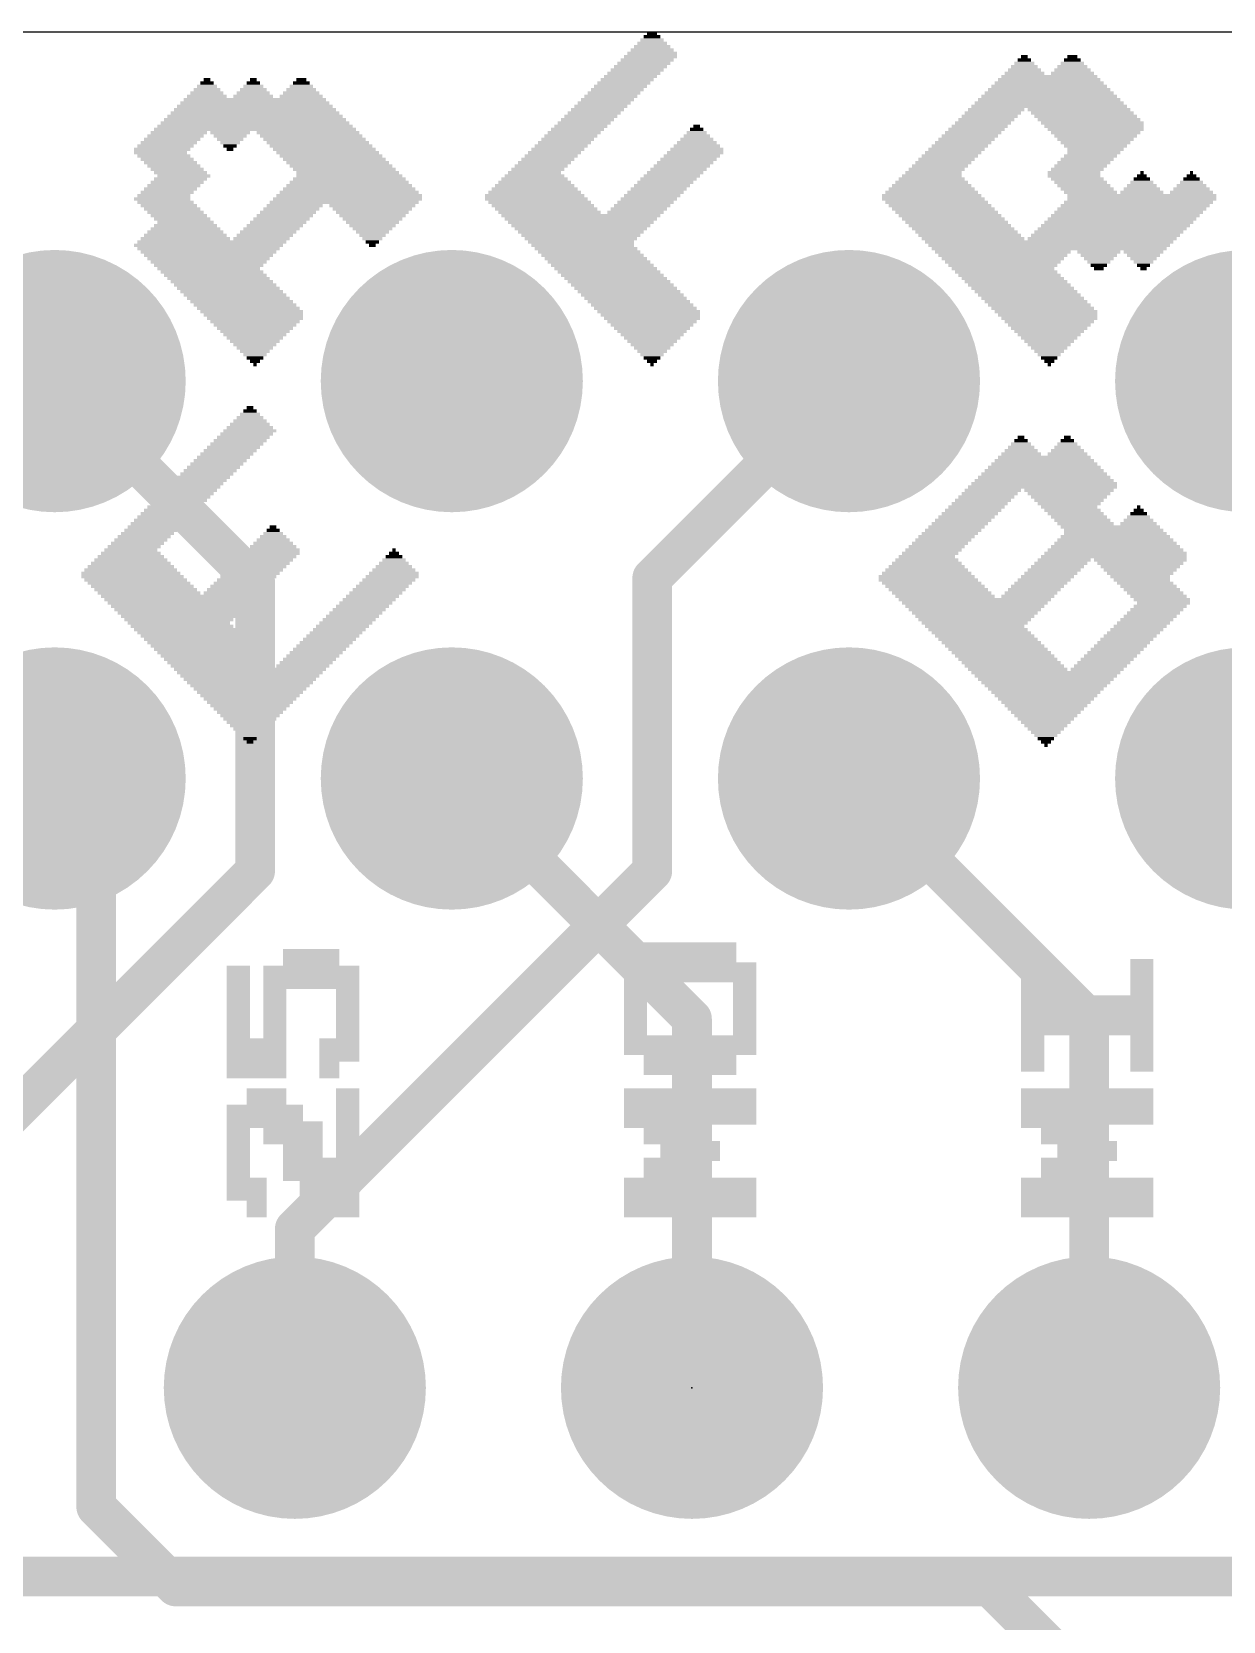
# Model space of a CAD drawing. Extents: x -8 to 72.9, y -20.5 to 38.
# Drawn here: x 28.54 to 36.16, y 19.84 to 30 of the extents above; entities that cross this region are included whole.
import ezdxf

# ---------------------------------------------------------------- set-up
doc = ezdxf.new("R2010")
doc.units = 0
for name, color, linetype in [('1', 12, 'CONTINUOUS'), ('16', 132, 'CONTINUOUS'), ('17', 110, 'CONTINUOUS'), ('20', 4, 'CONTINUOUS'), ('203', 40, 'CONTINUOUS'), ('23', 53, 'CONTINUOUS')]:
    doc.layers.add(name, color=color, linetype=linetype)

# ---------------------------------------------------------------- blocks, each defined once
blk = doc.blocks.new('ROUNDP')
at = {"const_width": 0.5}
blk.add_lwpolyline([(0, -0.25, 1), (0, 0.25, 1), (0, -0.25)], format="xyb", dxfattribs=at)
blk = doc.blocks.new('RECT')
blk.add_solid([(-0.5, -0.5), (0.5, -0.5), (-0.5, 0.5), (0.5, 0.5)])

msp = doc.modelspace()

# ---------------------------------------------------------------- linework, layer by layer
at = {"layer": '1', "const_width": 0.254}
for points in [[(28.69, 27.77), (29.972, 26.488)], [(27.504, 26.416), (28.69, 25.23)], [(29.972, 26.488), (29.972, 24.638)], [(31.23, 25.23), (32.766, 23.694)], [(33.77, 25.23), (35.306, 23.694)], [(29.972, 24.638), (27.686, 22.352)], [(32.766, 23.694), (32.766, 21.336)], [(35.306, 23.694), (35.306, 21.336)], [(46.3703, 20.1295), (17.9705, 20.1295)]]:
    msp.add_lwpolyline(points, dxfattribs=at)
at = {"layer": '1', "const_width": 0.127}
for points in [[(28.7349, 27.8149, 1), (28.6451, 27.7251)], [(30.0355, 26.488, 1), (29.9085, 26.488)], [(29.9271, 26.4431, 1), (30.0169, 26.5329)], [(28.6451, 25.1851, 1), (28.7349, 25.2749)], [(31.2749, 25.2749, 1), (31.1851, 25.1851)], [(33.8149, 25.2749, 1), (33.7251, 25.1851)], [(29.9085, 24.638, 1), (30.0355, 24.638)], [(30.0169, 24.5931, 1), (29.9271, 24.6829)], [(32.8295, 23.694, 1), (32.7025, 23.694)], [(32.7211, 23.6491, 1), (32.8109, 23.7389)], [(35.3695, 23.694, 1), (35.2425, 23.694)], [(35.2611, 23.6491, 1), (35.3509, 23.7389)], [(32.7025, 21.336, 1), (32.8295, 21.336)], [(35.2425, 21.336, 1), (35.3695, 21.336)]]:
    msp.add_lwpolyline(points, format="xyb", dxfattribs=at)
at = {"layer": '16', "const_width": 0.254}
for points in [[(33.77, 27.77), (32.512, 26.512)], [(32.512, 26.512), (32.512, 24.638)], [(28.956, 24.964), (28.69, 25.23)], [(28.956, 20.574), (28.956, 24.964)], [(32.512, 24.638), (30.226, 22.352)], [(30.226, 22.352), (30.226, 21.336)], [(29.464, 20.066), (28.956, 20.574)], [(34.671, 20.066), (29.464, 20.066)], [(36.83, 17.907), (34.671, 20.066)]]:
    msp.add_lwpolyline(points, dxfattribs=at)
at = {"layer": '16', "const_width": 0.127}
for points in [[(33.8149, 27.7251, 1), (33.7251, 27.8149)], [(32.5755, 26.512, 1), (32.4485, 26.512)], [(32.4671, 26.5569, 1), (32.5569, 26.4671)], [(28.7349, 25.2749, 1), (28.6451, 25.1851)], [(29.0195, 24.964, 1), (28.8925, 24.964)], [(28.9111, 24.9191, 1), (29.0009, 25.0089)], [(32.4485, 24.638, 1), (32.5755, 24.638)], [(32.5569, 24.5931, 1), (32.4671, 24.6829)], [(30.2895, 22.352, 1), (30.1625, 22.352)], [(30.1811, 22.3969, 1), (30.2709, 22.3071)], [(30.1625, 21.336, 1), (30.2895, 21.336)], [(29.0009, 20.6189, 1), (28.9111, 20.5291)], [(28.8925, 20.574, 1), (29.0195, 20.574)], [(29.464, 20.1295, 1), (29.464, 20.0025)], [(29.4191, 20.0211, 1), (29.5089, 20.1109)], [(34.7159, 20.1109, 1), (34.6261, 20.0211)], [(34.671, 20.0025, 1), (34.671, 20.1295)]]:
    msp.add_lwpolyline(points, format="xyb", dxfattribs=at)
at = {"layer": '20'}
msp.add_line((62, 30), (3, 30), dxfattribs=at)
at = {"layer": '23'}
msp.add_point((32.766, 21.336), dxfattribs=at)

# ---------------------------------------------------------------- block references
at = {"layer": '17', "xscale": 1.6764, "yscale": 1.6764}
for p in [(28.69, 27.77), (28.69, 27.77), (31.23, 27.77), (31.23, 27.77), (33.77, 27.77), (33.77, 27.77), (36.31, 27.77), (36.31, 27.77), (28.69, 25.23), (28.69, 25.23), (31.23, 25.23), (31.23, 25.23), (33.77, 25.23), (33.77, 25.23), (36.31, 25.23), (36.31, 25.23)]:
    msp.add_blockref('ROUNDP', p, dxfattribs=at)
at = {"layer": '17', "xscale": 1.6764, "yscale": 1.6764, "rotation": 90}
for p in [(30.226, 21.336), (30.226, 21.336), (32.766, 21.336), (32.766, 21.336), (35.306, 21.336), (35.306, 21.336)]:
    msp.add_blockref('ROUNDP', p, dxfattribs=at)
at = {"layer": '203', "yscale": 0.0212}
for p, xscale in [((32.5107, 29.9708), 0.1058), ((32.5107, 29.992), 0.0635), ((32.5107, 29.865), 0.3175), ((32.5107, 29.8861), 0.2752), ((32.5107, 29.9073), 0.2328), ((32.5107, 29.9285), 0.1905), ((32.5107, 29.9496), 0.1482), ((32.4155, 29.7591), 0.3387), ((32.4366, 29.7803), 0.3387), ((32.4578, 29.8015), 0.3387), ((32.479, 29.8226), 0.3387), ((32.5001, 29.8438), 0.3387), ((34.8919, 29.7591), 0.2117), ((34.8919, 29.7803), 0.1693), ((34.8919, 29.8015), 0.127), ((34.8919, 29.8226), 0.0847), ((34.8919, 29.8438), 0.0423), ((35.1988, 29.7591), 0.2328), ((35.1988, 29.7803), 0.1905), ((35.1988, 29.8015), 0.1482), ((35.1988, 29.8226), 0.1058), ((35.1988, 29.8438), 0.0635), ((29.6639, 29.6533), 0.127), ((29.6639, 29.6745), 0.0847), ((29.6639, 29.6956), 0.0423), ((29.9602, 29.6533), 0.127), ((29.9602, 29.6745), 0.0847), ((29.9602, 29.6956), 0.0423), ((30.2671, 29.6533), 0.1482), ((30.2671, 29.6745), 0.1058), ((30.2671, 29.6956), 0.0635), ((32.3096, 29.6533), 0.3387), ((32.3308, 29.6745), 0.3387), ((32.352, 29.6956), 0.3387), ((32.3731, 29.7168), 0.3387), ((32.3943, 29.738), 0.3387), ((35.0506, 29.6533), 0.7408), ((35.0506, 29.6745), 0.6985), ((35.0506, 29.6956), 0.6561), ((35.0506, 29.7168), 0.6138), ((34.8919, 29.738), 0.254), ((35.1988, 29.738), 0.2752), ((29.9708, 29.5687), 0.9101), ((29.6639, 29.5898), 0.254), ((29.6639, 29.611), 0.2117), ((29.6639, 29.6321), 0.1693), ((29.9602, 29.5898), 0.254), ((29.9602, 29.611), 0.2117), ((29.9602, 29.6321), 0.1693), ((30.2671, 29.5898), 0.2752), ((30.2671, 29.611), 0.2328), ((30.2671, 29.6321), 0.1905), ((32.225, 29.5687), 0.3387), ((32.2461, 29.5898), 0.3387), ((32.2673, 29.611), 0.3387), ((32.2885, 29.6321), 0.3387), ((35.0506, 29.5687), 0.9101), ((35.0506, 29.5898), 0.8678), ((35.0506, 29.611), 0.8255), ((35.0506, 29.6321), 0.7831), ((29.9708, 29.4628), 1.1218), ((29.9708, 29.484), 1.0795), ((29.9708, 29.5052), 1.0371), ((29.9708, 29.5263), 0.9948), ((29.9708, 29.5475), 0.9525), ((32.1191, 29.4628), 0.3387), ((32.1403, 29.484), 0.3387), ((32.1615, 29.5052), 0.3387), ((32.1826, 29.5263), 0.3387), ((32.2038, 29.5475), 0.3387), ((34.6696, 29.4628), 0.3598), ((34.6908, 29.484), 0.3598), ((34.7119, 29.5052), 0.3598), ((35.0506, 29.5263), 0.9948), ((35.0506, 29.5475), 0.9525), ((35.2411, 29.5052), 0.6561), ((35.2623, 29.484), 0.6561), ((35.2834, 29.4628), 0.6561), ((29.484, 29.357), 0.3598), ((29.9708, 29.3782), 1.2911), ((29.9708, 29.3993), 1.2488), ((29.9708, 29.4205), 1.2065), ((29.9708, 29.4417), 1.1641), ((29.8121, 29.357), 0.254), ((30.3095, 29.357), 0.6561), ((32.0133, 29.357), 0.3387), ((32.0345, 29.3782), 0.3387), ((32.0556, 29.3993), 0.3387), ((32.0768, 29.4205), 0.3387), ((32.098, 29.4417), 0.3387), ((32.7964, 29.357), 0.127), ((32.7964, 29.3782), 0.0847), ((32.7964, 29.3993), 0.0423), ((34.5638, 29.357), 0.3598), ((34.5849, 29.3782), 0.3598), ((34.6061, 29.3993), 0.3598), ((34.6273, 29.4205), 0.3598), ((34.6485, 29.4417), 0.3598), ((35.3046, 29.4417), 0.6561), ((35.3258, 29.4205), 0.6561), ((35.3363, 29.3993), 0.635), ((35.3469, 29.3782), 0.6138), ((35.3469, 29.357), 0.5715), ((29.3782, 29.2512), 0.3598), ((29.3993, 29.2723), 0.3598), ((29.4205, 29.2935), 0.3598), ((29.4417, 29.3147), 0.3598), ((29.4628, 29.3358), 0.3598), ((29.8121, 29.3358), 0.2117), ((29.8121, 29.3147), 0.1693), ((29.8121, 29.2935), 0.127), ((29.8121, 29.2723), 0.0847), ((29.8121, 29.2512), 0.0423), ((30.3306, 29.3358), 0.6561), ((30.3518, 29.3147), 0.6561), ((30.373, 29.2935), 0.6561), ((30.3941, 29.2723), 0.6561), ((30.4153, 29.2512), 0.6561), ((31.9075, 29.2512), 0.3387), ((31.9286, 29.2723), 0.3387), ((31.9498, 29.2935), 0.3387), ((31.971, 29.3147), 0.3387), ((31.9921, 29.3358), 0.3387), ((32.7964, 29.2512), 0.3387), ((32.7964, 29.2723), 0.2963), ((32.7964, 29.2935), 0.254), ((32.7964, 29.3147), 0.2117), ((32.7964, 29.3358), 0.1693), ((34.458, 29.2512), 0.3598), ((34.4791, 29.2723), 0.3598), ((34.5003, 29.2935), 0.3598), ((34.5215, 29.3147), 0.3598), ((34.5426, 29.3358), 0.3598), ((35.3469, 29.3358), 0.5291), ((35.3469, 29.3147), 0.4868), ((35.3469, 29.2935), 0.4445), ((35.3469, 29.2723), 0.4022), ((35.3469, 29.2512), 0.3598), ((29.3676, 29.23), 0.3387), ((29.3887, 29.2088), 0.3387), ((29.4099, 29.1877), 0.3387), ((29.4311, 29.1665), 0.3387), ((29.4522, 29.1453), 0.3387), ((30.4364, 29.23), 0.6561), ((30.4576, 29.2088), 0.6561), ((30.4788, 29.1877), 0.6561), ((30.4999, 29.1665), 0.6561), ((30.5211, 29.1453), 0.6561), ((31.8016, 29.1453), 0.3387), ((31.8228, 29.1665), 0.3387), ((31.844, 29.1877), 0.3387), ((31.8651, 29.2088), 0.3387), ((31.8863, 29.23), 0.3387), ((32.7012, 29.1453), 0.3598), ((32.7224, 29.1665), 0.3598), ((32.7435, 29.1877), 0.3598), ((32.7647, 29.2088), 0.3598), ((32.7859, 29.23), 0.3598), ((34.3521, 29.1453), 0.3598), ((34.3733, 29.1665), 0.3598), ((34.3945, 29.1877), 0.3598), ((34.4156, 29.2088), 0.3598), ((34.4368, 29.23), 0.3598), ((35.2517, 29.1453), 0.3387), ((35.2728, 29.1665), 0.3387), ((35.294, 29.1877), 0.3387), ((35.3152, 29.2088), 0.3387), ((35.3363, 29.23), 0.3387), ((29.4734, 29.1242), 0.3387), ((29.4946, 29.103), 0.3387), ((29.4946, 29.0607), 0.3387), ((29.5157, 29.0818), 0.3387), ((30.5423, 29.1242), 0.6561), ((30.574, 29.0607), 0.7196), ((30.5634, 29.103), 0.6561), ((30.574, 29.0818), 0.6773), ((31.7593, 29.0607), 0.4233), ((31.7593, 29.0818), 0.381), ((31.7593, 29.103), 0.3387), ((31.7805, 29.1242), 0.3387), ((32.6165, 29.0607), 0.3598), ((32.6377, 29.0818), 0.3598), ((32.6589, 29.103), 0.3598), ((32.68, 29.1242), 0.3598), ((34.2992, 29.0607), 0.4233), ((34.2992, 29.0818), 0.381), ((34.3098, 29.103), 0.3598), ((34.331, 29.1242), 0.3598), ((35.2093, 29.103), 0.3387), ((35.2093, 29.0818), 0.3387), ((35.2305, 29.1242), 0.3387), ((35.2305, 29.0607), 0.3387), ((35.6432, 29.0607), 0.1058), ((35.6432, 29.0818), 0.0635), ((35.6432, 29.103), 0.0212), ((35.9607, 29.0607), 0.1058), ((35.9607, 29.0818), 0.0635), ((35.9607, 29.103), 0.0212), ((29.3887, 28.9548), 0.3387), ((29.4099, 28.976), 0.3387), ((29.4311, 28.9972), 0.3387), ((29.4522, 29.0183), 0.3387), ((29.4734, 29.0395), 0.3387), ((30.574, 28.9548), 0.9313), ((30.574, 28.976), 0.889), ((30.574, 28.9972), 0.8466), ((30.574, 29.0183), 0.8043), ((30.574, 29.0395), 0.762), ((31.7593, 28.9548), 0.635), ((31.7593, 28.976), 0.5926), ((31.7593, 28.9972), 0.5503), ((31.7593, 29.0183), 0.508), ((31.7593, 29.0395), 0.4656), ((32.5107, 28.9548), 0.3598), ((32.5319, 28.976), 0.3598), ((32.553, 28.9972), 0.3598), ((32.5742, 29.0183), 0.3598), ((32.5954, 29.0395), 0.3598), ((34.2992, 28.9548), 0.635), ((34.2992, 28.976), 0.5926), ((34.2992, 28.9972), 0.5503), ((34.2992, 29.0183), 0.508), ((34.2992, 29.0395), 0.4657), ((35.2517, 29.0395), 0.3387), ((35.2728, 29.0183), 0.3387), ((35.294, 28.9972), 0.3387), ((35.3152, 28.976), 0.3387), ((35.6432, 28.9548), 0.9525), ((35.6432, 28.976), 0.2752), ((35.6432, 28.9972), 0.2328), ((35.6432, 29.0183), 0.1905), ((35.6432, 29.0395), 0.1482), ((35.9607, 28.976), 0.2752), ((35.9607, 28.9972), 0.2328), ((35.9607, 29.0183), 0.1905), ((35.9607, 29.0395), 0.1482), ((29.3782, 28.9337), 0.3598), ((29.3993, 28.9125), 0.3598), ((29.4205, 28.8913), 0.3598), ((29.4417, 28.8702), 0.3598), ((29.4628, 28.849), 0.3598), ((30.1825, 28.849), 0.3598), ((30.2036, 28.8702), 0.3598), ((30.2248, 28.8913), 0.3598), ((30.5423, 28.9125), 0.9525), ((30.5634, 28.9337), 0.9525), ((30.7222, 28.8913), 0.5503), ((30.7222, 28.8702), 0.508), ((30.7222, 28.849), 0.4656), ((31.7699, 28.9337), 0.6561), ((31.7911, 28.9125), 0.6561), ((31.8122, 28.8913), 0.6561), ((31.8334, 28.8702), 0.6561), ((31.8546, 28.849), 0.6561), ((32.4049, 28.849), 0.3598), ((32.426, 28.8702), 0.3598), ((32.4472, 28.8913), 0.3598), ((32.4684, 28.9125), 0.3598), ((32.4895, 28.9337), 0.3598), ((34.3098, 28.9337), 0.6561), ((34.331, 28.9125), 0.6561), ((34.3521, 28.8913), 0.6561), ((34.3733, 28.8702), 0.6561), ((34.3945, 28.849), 0.6561), ((35.5586, 28.849), 0.9525), ((35.5797, 28.8702), 0.9525), ((35.6009, 28.8913), 0.9525), ((35.6221, 28.9125), 0.9525), ((35.6432, 28.9337), 0.9525), ((29.484, 28.8278), 0.3598), ((29.5263, 28.7432), 0.4445), ((29.5263, 28.7643), 0.4022), ((29.5052, 28.8067), 0.3598), ((29.5263, 28.7855), 0.3598), ((30.0766, 28.7432), 0.3598), ((30.0978, 28.7643), 0.3598), ((30.119, 28.7855), 0.3598), ((30.1401, 28.8067), 0.3598), ((30.1613, 28.8278), 0.3598), ((30.7222, 28.8278), 0.4233), ((30.7222, 28.8067), 0.381), ((30.7222, 28.7855), 0.3387), ((30.7222, 28.7643), 0.2963), ((30.7222, 28.7432), 0.254), ((32.0556, 28.8278), 1.016), ((32.0556, 28.8067), 0.9736), ((32.0556, 28.7855), 0.9313), ((32.0556, 28.7643), 0.889), ((32.0556, 28.7432), 0.8466), ((34.4156, 28.8278), 0.6561), ((34.4368, 28.8067), 0.6561), ((34.458, 28.7855), 0.6561), ((34.4791, 28.7643), 0.6561), ((34.5003, 28.7432), 0.6561), ((35.4527, 28.7432), 0.9525), ((35.4739, 28.7643), 0.9525), ((35.4951, 28.7855), 0.9525), ((35.5162, 28.8067), 0.9525), ((35.5374, 28.8278), 0.9525), ((29.6745, 28.6374), 0.9525), ((29.6956, 28.6585), 0.9525), ((29.5263, 28.6797), 0.5715), ((29.5263, 28.7009), 0.5291), ((29.5263, 28.722), 0.4868), ((30.0131, 28.6797), 0.3598), ((30.0343, 28.7009), 0.3598), ((30.0555, 28.722), 0.3598), ((30.7222, 28.722), 0.2117), ((30.7222, 28.7009), 0.1693), ((30.7222, 28.6797), 0.127), ((30.7222, 28.6585), 0.0847), ((30.7222, 28.6374), 0.0423), ((32.0556, 28.722), 0.8043), ((32.0556, 28.7009), 0.762), ((32.0556, 28.6797), 0.7196), ((32.0556, 28.6585), 0.6773), ((32.0662, 28.6374), 0.6561), ((34.5215, 28.722), 0.6561), ((34.5426, 28.7009), 0.6561), ((34.5638, 28.6797), 0.6561), ((35.0506, 28.6585), 1.5874), ((35.0506, 28.6374), 1.5451), ((35.3893, 28.6797), 0.9525), ((35.4104, 28.7009), 0.9525), ((35.4316, 28.722), 0.9525), ((29.6745, 28.6162), 0.9101), ((29.6745, 28.595), 0.8678), ((29.6745, 28.5739), 0.8255), ((29.6745, 28.5527), 0.7831), ((32.0874, 28.6162), 0.6561), ((32.1086, 28.595), 0.6561), ((32.1297, 28.5739), 0.6561), ((32.1509, 28.5527), 0.6561), ((35.0506, 28.6162), 1.5028), ((34.7543, 28.595), 0.8678), ((34.7543, 28.5739), 0.8255), ((34.7543, 28.5527), 0.7831), ((35.3681, 28.595), 0.2752), ((35.3681, 28.5739), 0.2328), ((35.3681, 28.5527), 0.1905), ((35.6538, 28.595), 0.254), ((35.6538, 28.5739), 0.2117), ((35.6538, 28.5527), 0.1693), ((29.6745, 28.5315), 0.7408), ((29.6745, 28.5104), 0.6985), ((29.6745, 28.4892), 0.6561), ((29.6956, 28.468), 0.6561), ((29.7168, 28.4469), 0.6561), ((32.172, 28.5315), 0.6561), ((32.1932, 28.5104), 0.6561), ((32.2144, 28.4892), 0.6561), ((32.2355, 28.468), 0.6561), ((32.2567, 28.4469), 0.6561), ((34.7543, 28.5315), 0.7408), ((34.7543, 28.5104), 0.6985), ((34.7543, 28.4892), 0.6561), ((34.7754, 28.468), 0.6561), ((34.7966, 28.4469), 0.6561), ((35.3681, 28.5315), 0.1482), ((35.3681, 28.5104), 0.1058), ((35.3681, 28.4892), 0.0635), ((35.6538, 28.5315), 0.127), ((35.6538, 28.5104), 0.0847), ((35.6538, 28.4892), 0.0423), ((29.738, 28.4257), 0.6561), ((29.7591, 28.4045), 0.6561), ((29.7803, 28.3834), 0.6561), ((29.8015, 28.3622), 0.6561), ((29.8226, 28.341), 0.6561), ((32.2779, 28.4257), 0.6561), ((32.299, 28.4045), 0.6561), ((32.3202, 28.3834), 0.6561), ((32.3414, 28.3622), 0.6561), ((32.3625, 28.341), 0.6561), ((34.8178, 28.4257), 0.6561), ((34.8389, 28.4045), 0.6561), ((34.8601, 28.3834), 0.6561), ((34.8813, 28.3622), 0.6561), ((34.9024, 28.341), 0.6561), ((29.8438, 28.3199), 0.6561), ((29.865, 28.2987), 0.6561), ((29.8861, 28.2775), 0.6561), ((29.9073, 28.2564), 0.6561), ((29.9285, 28.2352), 0.6561), ((32.3837, 28.3199), 0.6561), ((32.4049, 28.2987), 0.6561), ((32.426, 28.2775), 0.6561), ((32.4472, 28.2564), 0.6561), ((32.4684, 28.2352), 0.6561), ((34.9236, 28.3199), 0.6561), ((34.9448, 28.2987), 0.6561), ((34.9659, 28.2775), 0.6561), ((34.9871, 28.2564), 0.6561), ((35.0083, 28.2352), 0.6561), ((29.9496, 28.214), 0.6561), ((29.9602, 28.1929), 0.635), ((29.9708, 28.1717), 0.6138), ((29.9708, 28.1505), 0.5715), ((32.4895, 28.214), 0.6561), ((32.5001, 28.1929), 0.635), ((32.5107, 28.1717), 0.6138), ((32.5107, 28.1505), 0.5715), ((35.0294, 28.214), 0.6561), ((35.04, 28.1929), 0.635), ((35.0506, 28.1717), 0.6138), ((35.0506, 28.1505), 0.5715), ((29.9708, 28.1294), 0.5291), ((29.9708, 28.1082), 0.4868), ((29.9708, 28.087), 0.4445), ((29.9708, 28.0659), 0.4021), ((29.9708, 28.0447), 0.3598), ((32.5107, 28.1294), 0.5291), ((32.5107, 28.1082), 0.4868), ((32.5107, 28.087), 0.4445), ((32.5107, 28.0659), 0.4022), ((32.5107, 28.0447), 0.3598), ((35.0506, 28.1294), 0.5291), ((35.0506, 28.1082), 0.4868), ((35.0506, 28.087), 0.4445), ((35.0506, 28.0659), 0.4022), ((35.0506, 28.0447), 0.3598), ((29.9708, 28.0235), 0.3175), ((29.9708, 28.0024), 0.2752), ((29.9708, 27.9812), 0.2328), ((29.9708, 27.96), 0.1905), ((29.9708, 27.9389), 0.1482), ((32.5107, 28.0235), 0.3175), ((32.5107, 28.0024), 0.2752), ((32.5107, 27.9812), 0.2328), ((32.5107, 27.96), 0.1905), ((32.5107, 27.9389), 0.1482), ((35.0506, 28.0235), 0.3175), ((35.0506, 28.0024), 0.2752), ((35.0506, 27.9812), 0.2328), ((35.0506, 27.96), 0.1905), ((35.0506, 27.9389), 0.1482), ((29.9708, 27.9177), 0.1058), ((29.9708, 27.8966), 0.0635), ((29.9708, 27.8754), 0.0212), ((32.5107, 27.9177), 0.1058), ((32.5107, 27.8966), 0.0635), ((32.5107, 27.8754), 0.0212), ((35.0506, 27.9177), 0.1058), ((35.0506, 27.8966), 0.0635), ((35.0506, 27.8754), 0.0212), ((29.9391, 27.5367), 0.1693), ((29.9391, 27.5579), 0.127), ((29.9391, 27.5791), 0.0847), ((29.9391, 27.6002), 0.0423), ((29.9179, 27.4309), 0.3387), ((29.9391, 27.4521), 0.3387), ((29.9391, 27.4732), 0.2963), ((29.9391, 27.4944), 0.254), ((29.9391, 27.5156), 0.2117), ((29.8121, 27.3251), 0.3387), ((29.8332, 27.3462), 0.3387), ((29.8544, 27.3674), 0.3387), ((29.8756, 27.3886), 0.3387), ((29.8967, 27.4097), 0.3387), ((34.8707, 27.3251), 0.2117), ((34.8707, 27.3462), 0.1693), ((34.8707, 27.3674), 0.127), ((34.8707, 27.3886), 0.0847), ((34.8707, 27.4097), 0.0423), ((35.167, 27.3251), 0.2117), ((35.167, 27.3462), 0.1693), ((35.167, 27.3674), 0.127), ((35.167, 27.3886), 0.0847), ((35.167, 27.4097), 0.0423), ((29.7062, 27.2192), 0.3387), ((29.7274, 27.2404), 0.3387), ((29.7486, 27.2616), 0.3387), ((29.7697, 27.2827), 0.3387), ((29.7909, 27.3039), 0.3387), ((35.0189, 27.2192), 0.7196), ((35.0188, 27.2404), 0.6773), ((35.0188, 27.2616), 0.635), ((35.0188, 27.2827), 0.5926), ((34.8707, 27.3039), 0.254), ((35.167, 27.3039), 0.254), ((29.6216, 27.1346), 0.3387), ((29.6427, 27.1557), 0.3387), ((29.6639, 27.1769), 0.3387), ((29.6851, 27.1981), 0.3387), ((35.0189, 27.1346), 0.889), ((35.0189, 27.1557), 0.8466), ((35.0189, 27.1769), 0.8043), ((35.0189, 27.1981), 0.762), ((29.5157, 27.0288), 0.3387), ((29.5369, 27.0499), 0.3387), ((29.5581, 27.0711), 0.3387), ((29.5792, 27.0922), 0.3387), ((29.6004, 27.1134), 0.3387), ((34.6485, 27.0288), 0.3598), ((34.6696, 27.0499), 0.3598), ((34.6908, 27.0711), 0.3598), ((35.0083, 27.0922), 0.9525), ((35.0189, 27.1134), 0.9313), ((35.1776, 27.0711), 0.5715), ((35.1776, 27.0499), 0.5291), ((35.1776, 27.0288), 0.4868), ((29.4099, 26.9229), 0.3387), ((29.4311, 26.9441), 0.3387), ((29.4522, 26.9653), 0.3387), ((29.4734, 26.9864), 0.3387), ((29.4946, 27.0076), 0.3387), ((34.5426, 26.9229), 0.3598), ((34.5638, 26.9441), 0.3598), ((34.5849, 26.9653), 0.3598), ((34.6061, 26.9864), 0.3598), ((34.6273, 27.0076), 0.3598), ((35.1776, 27.0076), 0.4445), ((35.1776, 26.9864), 0.4022), ((35.1776, 26.9653), 0.3598), ((35.1988, 26.9441), 0.3598), ((35.2199, 26.9229), 0.3598), ((35.6221, 26.9229), 0.1058), ((35.6221, 26.9441), 0.0635), ((35.6221, 26.9653), 0.0212), ((29.3041, 26.8171), 0.3387), ((29.3252, 26.8383), 0.3387), ((29.3464, 26.8594), 0.3387), ((29.3676, 26.8806), 0.3387), ((29.3887, 26.9018), 0.3387), ((30.0872, 26.8171), 0.0847), ((30.0872, 26.8383), 0.0423), ((34.4368, 26.8171), 0.3598), ((34.458, 26.8383), 0.3598), ((34.4791, 26.8594), 0.3598), ((34.5003, 26.8806), 0.3598), ((34.5215, 26.9018), 0.3598), ((35.2411, 26.9018), 0.3598), ((35.2623, 26.8806), 0.3598), ((35.2834, 26.8594), 0.3598), ((35.4422, 26.8383), 0.635), ((35.4633, 26.8171), 0.635), ((35.6221, 26.8594), 0.2328), ((35.6221, 26.8806), 0.1905), ((35.6221, 26.9018), 0.1482), ((29.1982, 26.7113), 0.3387), ((29.2194, 26.7324), 0.3387), ((29.2406, 26.7536), 0.3387), ((29.2617, 26.7748), 0.3387), ((29.2829, 26.7959), 0.3387), ((30.0872, 26.7113), 0.2963), ((30.0872, 26.7324), 0.254), ((30.0872, 26.7536), 0.2117), ((30.0872, 26.7748), 0.1693), ((30.0872, 26.7959), 0.127), ((34.331, 26.7113), 0.3598), ((34.3521, 26.7324), 0.3598), ((34.3733, 26.7536), 0.3598), ((34.3945, 26.7748), 0.3598), ((34.4156, 26.7959), 0.3598), ((35.4739, 26.7113), 0.8255), ((35.4739, 26.7324), 0.7831), ((35.4739, 26.7536), 0.7408), ((35.4739, 26.7748), 0.6985), ((35.4739, 26.7959), 0.6561), ((29.1771, 26.6266), 0.4657), ((29.1771, 26.6478), 0.4233), ((29.1771, 26.6689), 0.381), ((29.1771, 26.6901), 0.3387), ((30.0343, 26.6266), 0.3598), ((30.0555, 26.6478), 0.3598), ((30.0766, 26.6689), 0.3598), ((30.0872, 26.6901), 0.3387), ((30.8598, 26.6266), 0.1482), ((30.8598, 26.6478), 0.1058), ((30.8598, 26.6689), 0.0635), ((30.8598, 26.6901), 0.0212), ((34.2675, 26.6266), 0.4022), ((34.2675, 26.6478), 0.3598), ((34.2886, 26.6689), 0.3598), ((34.3098, 26.6901), 0.3598), ((35.1458, 26.6266), 0.3387), ((35.4633, 26.6478), 0.9313), ((35.4739, 26.6689), 0.9101), ((35.4739, 26.6901), 0.8678), ((35.6327, 26.6266), 0.5926), ((29.1771, 26.5419), 0.635), ((29.1877, 26.5208), 0.6561), ((29.1771, 26.5631), 0.5926), ((29.1771, 26.5843), 0.5503), ((29.1771, 26.6054), 0.508), ((29.9285, 26.5208), 0.3598), ((29.9496, 26.5419), 0.3598), ((29.9708, 26.5631), 0.3598), ((29.992, 26.5843), 0.3598), ((30.0131, 26.6054), 0.3598), ((30.8492, 26.5208), 0.3387), ((30.8598, 26.5419), 0.3175), ((30.8598, 26.5631), 0.2752), ((30.8598, 26.5843), 0.2328), ((30.8598, 26.6054), 0.1905), ((34.2675, 26.5208), 0.6138), ((34.2675, 26.5419), 0.5715), ((34.2675, 26.5631), 0.5291), ((34.2675, 26.5843), 0.4868), ((34.2675, 26.6054), 0.4445), ((35.04, 26.5208), 0.3387), ((35.0612, 26.5419), 0.3387), ((35.0823, 26.5631), 0.3387), ((35.1035, 26.5843), 0.3387), ((35.1247, 26.6054), 0.3387), ((35.6327, 26.6054), 0.5503), ((35.6327, 26.5843), 0.508), ((35.6327, 26.5631), 0.4656), ((35.6327, 26.5419), 0.4233), ((35.6327, 26.5208), 0.381), ((29.2088, 26.4996), 0.6561), ((29.23, 26.4784), 0.6561), ((29.2512, 26.4573), 0.6561), ((29.2723, 26.4361), 0.6561), ((29.2935, 26.4149), 0.6561), ((29.8226, 26.4149), 0.3598), ((29.8438, 26.4361), 0.3598), ((29.865, 26.4573), 0.3598), ((29.8861, 26.4784), 0.3598), ((29.9073, 26.4996), 0.3598), ((30.7434, 26.4149), 0.3387), ((30.7645, 26.4361), 0.3387), ((30.7857, 26.4573), 0.3387), ((30.8069, 26.4784), 0.3387), ((30.828, 26.4996), 0.3387), ((34.278, 26.4996), 0.635), ((34.2992, 26.4784), 0.635), ((34.3204, 26.4573), 0.635), ((34.3415, 26.4361), 0.635), ((34.3627, 26.4149), 0.635), ((34.9342, 26.4149), 0.3387), ((34.9554, 26.4361), 0.3387), ((34.9765, 26.4573), 0.3387), ((34.9977, 26.4784), 0.3387), ((35.0189, 26.4996), 0.3387), ((35.6432, 26.4996), 0.3598), ((35.6644, 26.4784), 0.3598), ((35.6856, 26.4573), 0.3598), ((35.7067, 26.4361), 0.3598), ((35.7279, 26.4149), 0.3598), ((29.484, 26.3938), 0.9948), ((29.484, 26.3726), 0.9525), ((29.484, 26.3514), 0.9101), ((29.484, 26.3303), 0.8678), ((29.484, 26.3091), 0.8255), ((30.6375, 26.3091), 0.3387), ((30.6587, 26.3303), 0.3387), ((30.6799, 26.3514), 0.3387), ((30.701, 26.3726), 0.3387), ((30.7222, 26.3938), 0.3387), ((34.3839, 26.3938), 0.635), ((34.5744, 26.3726), 0.9736), ((34.5744, 26.3514), 0.9313), ((34.5744, 26.3303), 0.889), ((34.5744, 26.3091), 0.8466), ((34.913, 26.3938), 0.3387), ((35.7491, 26.3938), 0.3598), ((35.7385, 26.3091), 0.3387), ((35.7702, 26.3726), 0.3598), ((35.7597, 26.3303), 0.3387), ((35.7808, 26.3514), 0.3387), ((29.484, 26.2879), 0.7831), ((29.484, 26.2668), 0.7408), ((29.484, 26.2456), 0.6985), ((29.484, 26.2245), 0.6561), ((29.5052, 26.2033), 0.6561), ((30.5317, 26.2033), 0.3387), ((30.5529, 26.2245), 0.3387), ((30.574, 26.2456), 0.3387), ((30.5952, 26.2668), 0.3387), ((30.6164, 26.2879), 0.3387), ((34.5744, 26.2879), 0.8043), ((34.5744, 26.2668), 0.762), ((34.5744, 26.2456), 0.7196), ((34.5744, 26.2245), 0.6773), ((34.5744, 26.2033), 0.635), ((35.6327, 26.2033), 0.3387), ((35.6538, 26.2245), 0.3387), ((35.675, 26.2456), 0.3387), ((35.6962, 26.2668), 0.3387), ((35.7173, 26.2879), 0.3387), ((29.5263, 26.1821), 0.6561), ((29.5475, 26.161), 0.6561), ((29.5687, 26.1398), 0.6561), ((29.5898, 26.1186), 0.6561), ((30.447, 26.1186), 0.3387), ((30.4682, 26.1398), 0.3387), ((30.4894, 26.161), 0.3387), ((30.5105, 26.1821), 0.3387), ((34.5955, 26.1821), 0.635), ((34.6167, 26.161), 0.635), ((34.6379, 26.1398), 0.635), ((34.659, 26.1186), 0.635), ((35.548, 26.1186), 0.3387), ((35.5692, 26.1398), 0.3387), ((35.5903, 26.161), 0.3387), ((35.6115, 26.1821), 0.3387), ((29.611, 26.0975), 0.6561), ((29.6321, 26.0763), 0.6561), ((29.6533, 26.0551), 0.6561), ((29.6745, 26.034), 0.6561), ((29.6956, 26.0128), 0.6561), ((30.3412, 26.0128), 0.3387), ((30.3624, 26.034), 0.3387), ((30.3835, 26.0551), 0.3387), ((30.4047, 26.0763), 0.3387), ((30.4259, 26.0975), 0.3387), ((34.6802, 26.0975), 0.635), ((34.7014, 26.0763), 0.635), ((34.7225, 26.0551), 0.635), ((34.7437, 26.034), 0.635), ((34.7649, 26.0128), 0.635), ((35.4422, 26.0128), 0.3387), ((35.4633, 26.034), 0.3387), ((35.4845, 26.0551), 0.3387), ((35.5057, 26.0763), 0.3387), ((35.5268, 26.0975), 0.3387), ((29.7168, 25.9916), 0.6561), ((29.738, 25.9705), 0.6561), ((29.7591, 25.9493), 0.6561), ((29.9391, 25.9281), 0.9736), ((29.9391, 25.907), 0.9313), ((30.2777, 25.9493), 0.3387), ((30.2989, 25.9705), 0.3387), ((30.32, 25.9916), 0.3387), ((34.786, 25.9916), 0.635), ((34.8072, 25.9705), 0.635), ((34.8284, 25.9493), 0.635), ((34.8495, 25.9281), 0.635), ((35.0294, 25.907), 0.9525), ((35.3575, 25.9281), 0.3387), ((35.3787, 25.9493), 0.3387), ((35.3998, 25.9705), 0.3387), ((35.421, 25.9916), 0.3387), ((29.9391, 25.8858), 0.889), ((29.9391, 25.8646), 0.8466), ((29.9391, 25.8435), 0.8043), ((29.9391, 25.8223), 0.762), ((29.9391, 25.8011), 0.7196), ((35.0294, 25.8858), 0.9101), ((35.0294, 25.8646), 0.8678), ((35.0294, 25.8435), 0.8255), ((35.0294, 25.8223), 0.7831), ((35.0294, 25.8011), 0.7408), ((29.9391, 25.78), 0.6773), ((29.9391, 25.7588), 0.635), ((29.9391, 25.7376), 0.5926), ((29.9391, 25.7165), 0.5503), ((29.9391, 25.6953), 0.508), ((35.0294, 25.78), 0.6985), ((35.0294, 25.7588), 0.6561), ((35.0294, 25.7376), 0.6138), ((35.0294, 25.7165), 0.5715), ((35.0294, 25.6953), 0.5291), ((29.9391, 25.6741), 0.4656), ((29.9391, 25.653), 0.4233), ((29.9391, 25.6318), 0.381), ((29.9391, 25.6106), 0.3387), ((35.0294, 25.6741), 0.4868), ((35.0294, 25.653), 0.4445), ((35.0294, 25.6318), 0.4022), ((35.0294, 25.6106), 0.3598), ((29.9391, 25.5895), 0.2963), ((29.9391, 25.5683), 0.254), ((29.9391, 25.5471), 0.2117), ((29.9391, 25.526), 0.1693), ((29.9391, 25.5048), 0.127), ((35.0294, 25.5895), 0.3175), ((35.0294, 25.5683), 0.2752), ((35.0294, 25.5471), 0.2328), ((35.0294, 25.526), 0.1905), ((35.0294, 25.5048), 0.1482), ((29.9391, 25.4836), 0.0847), ((29.9391, 25.4625), 0.0423), ((35.0294, 25.4836), 0.1058), ((35.0294, 25.4625), 0.0635), ((35.0294, 25.4413), 0.0212), ((32.7541, 24.1714), 0.5926), ((30.3306, 24.129), 0.3598), ((30.3306, 24.1079), 0.3598), ((30.3306, 24.0867), 0.3598), ((32.7541, 24.1502), 0.5926), ((32.7541, 24.129), 0.5926), ((32.7541, 24.1079), 0.5926), ((32.7541, 24.0867), 0.5926), ((29.865, 24.0232), 0.1482), ((29.865, 24.002), 0.1482), ((29.865, 23.9809), 0.1482), ((30.3306, 24.0232), 0.6138), ((30.3306, 24.002), 0.6138), ((30.3306, 23.9809), 0.6138), ((30.3306, 24.0655), 0.3598), ((30.3306, 24.0444), 0.3598), ((32.7541, 24.0444), 0.8466), ((32.7541, 24.0232), 0.8466), ((32.7541, 24.002), 0.8466), ((32.7541, 23.9809), 0.8466), ((32.7541, 24.0655), 0.5926), ((34.9448, 24.0655), 0.1482), ((34.9448, 24.0444), 0.1482), ((34.9448, 24.0232), 0.1482), ((34.9448, 24.002), 0.1482), ((34.9448, 23.9809), 0.1482), ((35.6432, 24.0655), 0.1482), ((35.6432, 24.0444), 0.1482), ((35.6432, 24.0232), 0.1482), ((35.6432, 24.002), 0.1482), ((35.6432, 23.9809), 0.1482), ((29.865, 23.9597), 0.1482), ((29.865, 23.9385), 0.1482), ((29.865, 23.9174), 0.1482), ((29.865, 23.8962), 0.1482), ((29.865, 23.875), 0.1482), ((30.3306, 23.9597), 0.6138), ((30.3306, 23.9385), 0.6138), ((30.3306, 23.9174), 0.6138), ((30.3306, 23.8962), 0.6138), ((30.0978, 23.875), 0.1482), ((30.5634, 23.875), 0.1482), ((32.7541, 23.9597), 0.8466), ((32.7541, 23.9385), 0.8466), ((32.4049, 23.9174), 0.1482), ((32.4049, 23.8962), 0.1482), ((32.4049, 23.875), 0.1482), ((33.1033, 23.9174), 0.1482), ((33.1033, 23.8962), 0.1482), ((33.1033, 23.875), 0.1482), ((34.9448, 23.9597), 0.1482), ((34.9448, 23.9385), 0.1482), ((34.9448, 23.9174), 0.1482), ((34.9448, 23.8962), 0.1482), ((34.9448, 23.875), 0.1482), ((35.6432, 23.9597), 0.1482), ((35.6432, 23.9385), 0.1482), ((35.6432, 23.9174), 0.1482), ((35.6432, 23.8962), 0.1482), ((35.6432, 23.875), 0.1482), ((29.865, 23.8539), 0.1482), ((29.865, 23.8327), 0.1482), ((29.865, 23.8115), 0.1482), ((29.865, 23.7904), 0.1482), ((29.865, 23.7692), 0.1482), ((30.0978, 23.8539), 0.1482), ((30.0978, 23.8327), 0.1482), ((30.0978, 23.8115), 0.1482), ((30.0978, 23.7904), 0.1482), ((30.0978, 23.7692), 0.1482), ((30.5634, 23.8539), 0.1482), ((30.5634, 23.8327), 0.1482), ((30.5634, 23.8115), 0.1482), ((30.5634, 23.7904), 0.1482), ((30.5634, 23.7692), 0.1482), ((32.4049, 23.8539), 0.1482), ((32.4049, 23.8327), 0.1482), ((32.4049, 23.8115), 0.1482), ((32.4049, 23.7904), 0.1482), ((32.4049, 23.7692), 0.1482), ((33.1033, 23.8539), 0.1482), ((33.1033, 23.8327), 0.1482), ((33.1033, 23.8115), 0.1482), ((33.1033, 23.7904), 0.1482), ((33.1033, 23.7692), 0.1482), ((34.9448, 23.8539), 0.1482), ((35.294, 23.8327), 0.8466), ((35.294, 23.8115), 0.8466), ((35.294, 23.7904), 0.8466), ((35.294, 23.7692), 0.8466), ((35.6432, 23.8539), 0.1482), ((29.865, 23.7481), 0.1482), ((29.865, 23.7269), 0.1482), ((29.865, 23.7057), 0.1482), ((29.865, 23.6846), 0.1482), ((29.865, 23.6634), 0.1482), ((30.0978, 23.7481), 0.1482), ((30.0978, 23.7269), 0.1482), ((30.0978, 23.7057), 0.1482), ((30.0978, 23.6846), 0.1482), ((30.0978, 23.6634), 0.1482), ((30.5634, 23.7481), 0.1482), ((30.5634, 23.7269), 0.1482), ((30.5634, 23.7057), 0.1482), ((30.5634, 23.6846), 0.1482), ((30.5634, 23.6634), 0.1482), ((32.4049, 23.7481), 0.1482), ((32.4049, 23.7269), 0.1482), ((32.4049, 23.7057), 0.1482), ((32.4049, 23.6846), 0.1482), ((32.4049, 23.6634), 0.1482), ((33.1033, 23.7481), 0.1482), ((33.1033, 23.7269), 0.1482), ((33.1033, 23.7057), 0.1482), ((33.1033, 23.6846), 0.1482), ((33.1033, 23.6634), 0.1482), ((35.294, 23.7481), 0.8466), ((35.294, 23.7269), 0.8466), ((35.294, 23.7057), 0.8466), ((35.294, 23.6846), 0.8466), ((35.294, 23.6634), 0.8466), ((29.865, 23.6422), 0.1482), ((29.865, 23.6211), 0.1482), ((29.865, 23.5999), 0.1482), ((29.865, 23.5787), 0.1482), ((30.0978, 23.6422), 0.1482), ((30.0978, 23.6211), 0.1482), ((30.0978, 23.5999), 0.1482), ((30.0978, 23.5787), 0.1482), ((30.5634, 23.6422), 0.1482), ((30.5634, 23.6211), 0.1482), ((30.5634, 23.5999), 0.1482), ((30.5634, 23.5787), 0.1482), ((32.4049, 23.6422), 0.1482), ((32.4049, 23.6211), 0.1482), ((32.4049, 23.5999), 0.1482), ((32.7541, 23.5787), 0.8466), ((33.1033, 23.6422), 0.1482), ((33.1033, 23.6211), 0.1482), ((33.1033, 23.5999), 0.1482), ((35.294, 23.6422), 0.8466), ((35.294, 23.6211), 0.8466), ((35.294, 23.5999), 0.8466), ((34.9448, 23.5787), 0.1482), ((35.6432, 23.5787), 0.1482), ((29.9814, 23.5576), 0.381), ((29.9814, 23.5364), 0.381), ((29.9814, 23.5152), 0.381), ((29.9814, 23.4941), 0.381), ((29.9814, 23.4729), 0.381), ((30.5105, 23.5576), 0.254), ((30.5105, 23.5364), 0.254), ((30.5105, 23.5152), 0.254), ((30.5105, 23.4941), 0.254), ((30.5105, 23.4729), 0.254), ((32.7541, 23.5576), 0.8466), ((32.7541, 23.5364), 0.8466), ((32.7541, 23.5152), 0.8466), ((32.7541, 23.4941), 0.8466), ((32.7541, 23.4729), 0.8466), ((34.9448, 23.5576), 0.1482), ((34.9448, 23.5364), 0.1482), ((34.9448, 23.5152), 0.1482), ((34.9448, 23.4941), 0.1482), ((34.9448, 23.4729), 0.1482), ((35.6432, 23.5576), 0.1482), ((35.6432, 23.5364), 0.1482), ((35.6432, 23.5152), 0.1482), ((35.6432, 23.4941), 0.1482), ((35.6432, 23.4729), 0.1482), ((29.9814, 23.4517), 0.381), ((29.9814, 23.4306), 0.381), ((29.9814, 23.4094), 0.381), ((29.9814, 23.3882), 0.381), ((29.9814, 23.3671), 0.381), ((30.5105, 23.4517), 0.254), ((30.5105, 23.4306), 0.254), ((30.447, 23.4094), 0.127), ((30.447, 23.3882), 0.127), ((30.447, 23.3671), 0.127), ((32.7541, 23.4517), 0.5926), ((32.7541, 23.4306), 0.5926), ((32.7541, 23.4094), 0.5926), ((32.7541, 23.3882), 0.5926), ((32.7541, 23.3671), 0.5926), ((34.9448, 23.4517), 0.1482), ((34.9448, 23.4306), 0.1482), ((34.9448, 23.4094), 0.1482), ((34.9448, 23.3882), 0.1482), ((34.9448, 23.3671), 0.1482), ((35.6432, 23.4517), 0.1482), ((35.6432, 23.4306), 0.1482), ((35.6432, 23.4094), 0.1482), ((35.6432, 23.3882), 0.1482), ((35.6432, 23.3671), 0.1482), ((29.9814, 23.3459), 0.381), ((29.9814, 23.3247), 0.381), ((30.447, 23.3459), 0.127), ((30.447, 23.3247), 0.127), ((32.7541, 23.3459), 0.5926), ((30.0449, 23.2401), 0.254), ((30.0449, 23.2189), 0.254), ((30.0449, 23.1977), 0.254), ((30.0449, 23.1766), 0.254), ((30.0449, 23.1554), 0.254), ((30.5634, 23.2401), 0.1482), ((30.5634, 23.2189), 0.1482), ((30.5634, 23.1977), 0.1482), ((30.5634, 23.1766), 0.1482), ((30.5634, 23.1554), 0.1482), ((32.7541, 23.2401), 0.8466), ((32.7541, 23.2189), 0.8466), ((32.7541, 23.1977), 0.8466), ((32.7541, 23.1766), 0.8466), ((32.7541, 23.1554), 0.8466), ((35.294, 23.2401), 0.8466), ((35.294, 23.2189), 0.8466), ((35.294, 23.1977), 0.8466), ((35.294, 23.1766), 0.8466), ((35.294, 23.1554), 0.8466), ((30.0343, 23.1342), 0.4868), ((30.0343, 23.1131), 0.4868), ((30.0343, 23.0919), 0.4868), ((30.0343, 23.0707), 0.4868), ((30.5634, 23.1342), 0.1482), ((30.5634, 23.1131), 0.1482), ((30.5634, 23.0919), 0.1482), ((30.5634, 23.0707), 0.1482), ((32.7541, 23.1342), 0.8466), ((32.7541, 23.1131), 0.8466), ((32.7541, 23.0919), 0.8466), ((32.7541, 23.0707), 0.8466), ((35.294, 23.1342), 0.8466), ((35.294, 23.1131), 0.8466), ((35.294, 23.0919), 0.8466), ((35.294, 23.0707), 0.8466), ((30.0343, 23.0496), 0.4868), ((30.0978, 23.0284), 0.6138), ((30.0978, 23.0072), 0.6138), ((29.865, 22.9861), 0.1482), ((29.865, 22.9649), 0.1482), ((30.2142, 22.9861), 0.381), ((30.2142, 22.9649), 0.381), ((30.5634, 23.0496), 0.1482), ((30.5634, 23.0284), 0.1482), ((30.5634, 23.0072), 0.1482), ((30.5634, 22.9861), 0.1482), ((30.5634, 22.9649), 0.1482), ((32.7541, 23.0496), 0.8466), ((32.7541, 23.0284), 0.8466), ((32.5742, 23.0072), 0.4868), ((32.6377, 22.9861), 0.3598), ((32.6377, 22.9649), 0.3598), ((35.294, 23.0496), 0.8466), ((35.294, 23.0284), 0.8466), ((35.1141, 23.0072), 0.4868), ((35.1776, 22.9861), 0.3598), ((35.1776, 22.9649), 0.3598), ((29.865, 22.9437), 0.1482), ((29.865, 22.9226), 0.1482), ((29.865, 22.9014), 0.1482), ((29.865, 22.8803), 0.1482), ((29.865, 22.8591), 0.1482), ((30.2142, 22.9437), 0.381), ((30.2142, 22.9226), 0.381), ((30.2142, 22.9014), 0.381), ((30.2777, 22.8803), 0.254), ((30.2777, 22.8591), 0.254), ((30.5634, 22.9437), 0.1482), ((30.5634, 22.9226), 0.1482), ((30.5634, 22.9014), 0.1482), ((30.5634, 22.8803), 0.1482), ((30.5634, 22.8591), 0.1482), ((32.6377, 22.9437), 0.3598), ((32.6377, 22.9226), 0.3598), ((32.7012, 22.9014), 0.4868), ((32.7541, 22.8803), 0.381), ((32.7541, 22.8591), 0.381), ((35.1776, 22.9437), 0.3598), ((35.1776, 22.9226), 0.3598), ((35.2411, 22.9014), 0.4868), ((35.294, 22.8803), 0.381), ((35.294, 22.8591), 0.381), ((29.865, 22.8379), 0.1482), ((29.865, 22.8168), 0.1482), ((29.865, 22.7956), 0.1482), ((29.865, 22.7744), 0.1482), ((29.865, 22.7533), 0.1482), ((30.2777, 22.8379), 0.254), ((30.2777, 22.8168), 0.254), ((30.3941, 22.7956), 0.4868), ((30.3941, 22.7744), 0.4868), ((30.3941, 22.7533), 0.4868), ((30.5634, 22.8379), 0.1482), ((30.5634, 22.8168), 0.1482), ((32.7012, 22.7956), 0.4868), ((32.6377, 22.7744), 0.3598), ((32.6377, 22.7533), 0.3598), ((32.7541, 22.8379), 0.381), ((32.7541, 22.8168), 0.381), ((35.2411, 22.7956), 0.4868), ((35.1776, 22.7744), 0.3598), ((35.1776, 22.7533), 0.3598), ((35.294, 22.8379), 0.381), ((35.294, 22.8168), 0.381), ((29.865, 22.7321), 0.1482), ((29.865, 22.7109), 0.1482), ((29.865, 22.6898), 0.1482), ((29.9179, 22.6686), 0.254), ((29.9179, 22.6474), 0.254), ((30.3941, 22.7321), 0.4868), ((30.3941, 22.7109), 0.4868), ((30.3941, 22.6898), 0.4868), ((30.3941, 22.6686), 0.4868), ((30.447, 22.6474), 0.381), ((32.7541, 22.6686), 0.8466), ((32.7541, 22.6474), 0.8466), ((32.6377, 22.7321), 0.3598), ((32.6377, 22.7109), 0.3598), ((32.6377, 22.6898), 0.3598), ((35.294, 22.6686), 0.8466), ((35.294, 22.6474), 0.8466), ((35.1776, 22.7321), 0.3598), ((35.1776, 22.7109), 0.3598), ((35.1776, 22.6898), 0.3598), ((29.9179, 22.6263), 0.254), ((29.9179, 22.6051), 0.254), ((29.9179, 22.5839), 0.254), ((29.9179, 22.5628), 0.254), ((30.447, 22.6263), 0.381), ((30.447, 22.6051), 0.381), ((30.447, 22.5839), 0.381), ((30.447, 22.5628), 0.381), ((32.7541, 22.6263), 0.8466), ((32.7541, 22.6051), 0.8466), ((32.7541, 22.5839), 0.8466), ((32.7541, 22.5628), 0.8466), ((35.294, 22.6263), 0.8466), ((35.294, 22.6051), 0.8466), ((35.294, 22.5839), 0.8466), ((35.294, 22.5628), 0.8466), ((29.9179, 22.5416), 0.254), ((29.9814, 22.5204), 0.127), ((29.9814, 22.4993), 0.127), ((29.9814, 22.4781), 0.127), ((29.9814, 22.4569), 0.127), ((30.447, 22.5416), 0.381), ((30.5105, 22.5204), 0.254), ((30.5105, 22.4993), 0.254), ((30.5105, 22.4781), 0.254), ((30.5105, 22.4569), 0.254), ((32.7541, 22.5416), 0.8466), ((32.7541, 22.5204), 0.8466), ((32.7541, 22.4993), 0.8466), ((32.7541, 22.4781), 0.8466), ((32.7541, 22.4569), 0.8466), ((35.294, 22.5416), 0.8466), ((35.294, 22.5204), 0.8466), ((35.294, 22.4993), 0.8466), ((35.294, 22.4781), 0.8466), ((35.294, 22.4569), 0.8466), ((29.9814, 22.4358), 0.127), ((30.5105, 22.4358), 0.254), ((32.7541, 22.4358), 0.8466), ((35.294, 22.4358), 0.8466)]:
    msp.add_blockref('RECT', p, dxfattribs=dict(at, xscale=xscale))

doc.saveas('drawing.dxf')
